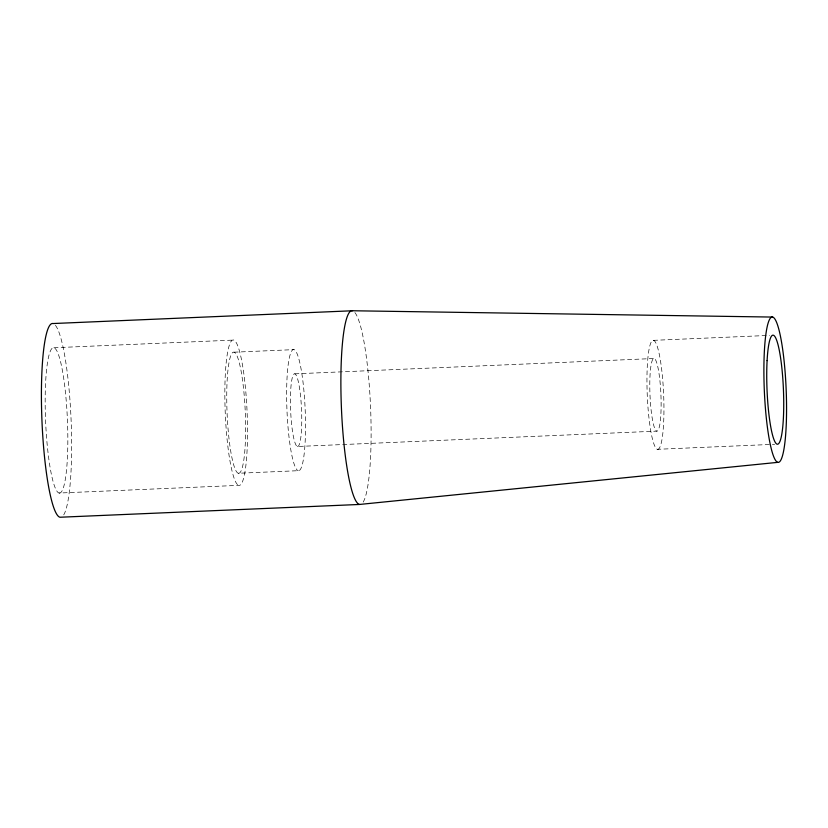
<?xml version="1.0" encoding="UTF-8"?>
<svg xmlns="http://www.w3.org/2000/svg" width="828" height="828" viewBox="0 0 828 828"><rect width="100%" height="100%" fill="white"/><g stroke="black" fill="none" stroke-linecap="round" stroke-linejoin="round"><path stroke-width="0.62" stroke-dasharray="4.14 3.1" d="M53.934 347.75L233.62 340.08M234.045 352.19L293.94 349.633M653.52 340.339L769.44 335.392M294.809 373.842L654.172 358.503M297.397 446.489A36.38 5.465 87.6 0 0 300.243 393.269A36.38 5.465 87.6 0 0 290.669 390.744A36.38 5.465 87.6 0 0 297.397 446.489L656.759 431.14A36.38 5.465 87.6 0 0 659.605 377.92A36.38 5.465 87.6 0 0 650.032 375.405A36.38 5.465 87.6 0 0 656.759 431.14M657.411 449.304A54.576 8.197 87.6 0 0 661.675 369.474A54.576 8.197 87.6 0 0 647.32 365.697A54.576 8.197 87.6 0 0 657.411 449.304L774.625 444.294M238.371 473.254A60.641 9.108 87.6 0 0 243.101 384.554A60.641 9.108 87.6 0 0 227.151 380.352A60.641 9.108 87.6 0 0 238.371 473.254L298.266 470.697A60.641 9.108 87.6 0 0 302.996 381.998A60.641 9.108 87.6 0 0 287.047 377.796A60.641 9.108 87.6 0 0 298.266 470.697M59.119 493.033A72.76 10.93 87.6 0 0 64.801 386.593A72.76 10.93 87.6 0 0 45.664 381.553A72.76 10.93 87.6 0 0 59.119 493.033L238.806 485.363A72.76 10.93 87.6 0 0 244.488 378.924A72.76 10.93 87.6 0 0 225.34 373.883A72.76 10.93 87.6 0 0 238.806 485.363M354.891 312.56A97.021 14.573 87.6 0 1 370.53 406.424A97.021 14.573 87.6 0 1 363.15 502.161M55.424 325.342A97.021 14.573 87.6 0 1 71.063 419.206A97.021 14.573 87.6 0 1 63.684 514.954"/><path stroke-width="1.24" d="M772.659 317.072L352.542 310.759L53.075 323.541A97.021 14.573 87.6 0 0 41.793 416.515A97.021 14.573 87.6 0 0 59.989 517.241L359.455 504.459L777.844 462.345A72.76 10.93 87.6 0 0 783.526 355.905A72.76 10.93 87.6 0 0 764.389 350.865A72.76 10.93 87.6 0 0 777.844 462.345M359.455 504.459A97.021 14.573 87.6 0 1 341.26 403.733A97.021 14.573 87.6 0 1 352.542 310.759M767.101 360.584A54.576 8.197 87.6 0 0 777.202 444.191A54.576 8.197 87.6 0 0 781.456 364.361A54.576 8.197 87.6 0 0 767.101 360.584"/></g></svg>
